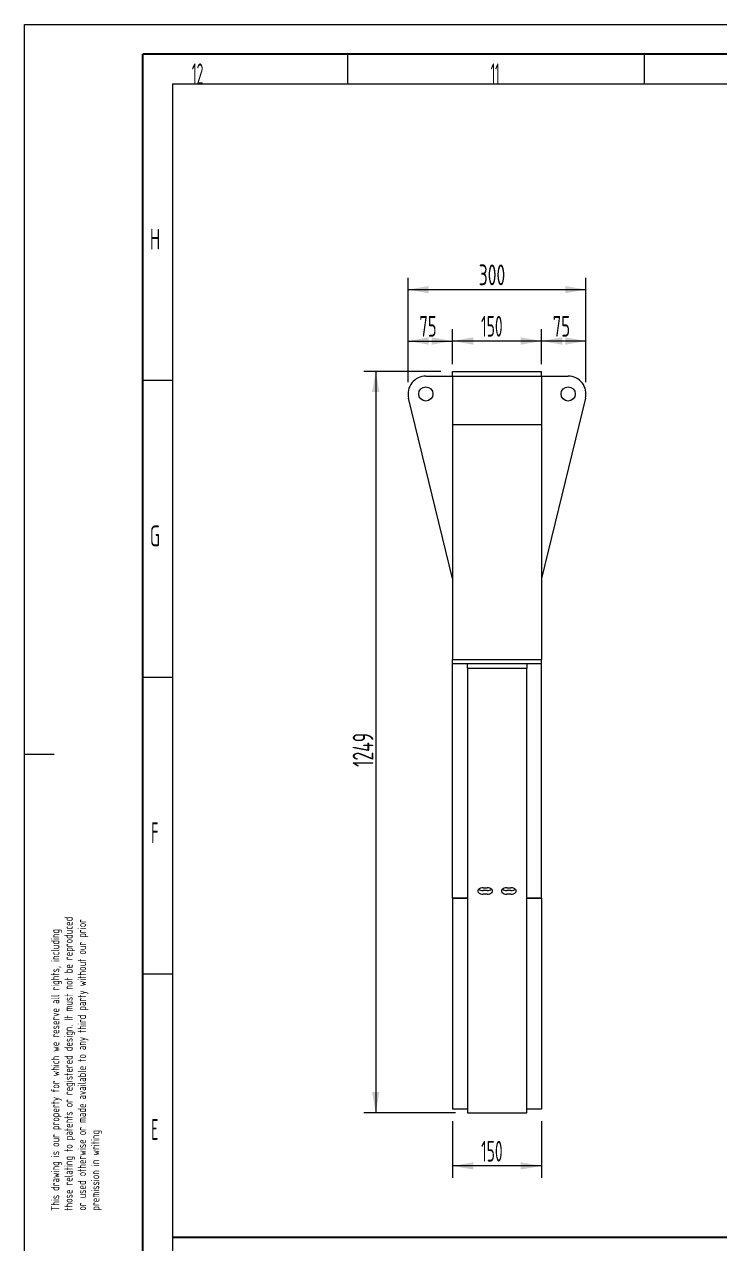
# Model space of a CAD drawing. Header units: millimetres. Extents: x 0 to 594, y 0 to 420.
# Drawn here: x 0 to 117.2, y 214.6 to 420 of the extents above; entities that cross this region are included whole.
import ezdxf

# ---------------------------------------------------------------- set-up
doc = ezdxf.new("R2010")
doc.units = ezdxf.units.MM
for name, color, linetype, true_color in [('1', 7, 'Continuous', 0xffffff), ('104', 7, 'Continuous', 0xffffff), ('105', 7, 'Continuous', 0xffffff), ('106', 7, 'Continuous', 0xffffff), ('107', 7, 'Continuous', 0xffffff), ('108', 7, 'Continuous', 0xffffff), ('109', 7, 'Continuous', 0xffffff), ('110', 7, 'Continuous', 0xffffff), ('114', 7, 'Continuous', 0xffffff)]:
    doc.layers.add(name, color=color, linetype=linetype, true_color=true_color)
doc.styles.add('iso-1', font='isocp.shx')
doc.dimstyles.get("Standard").update_dxf_attribs({"dimtxt": 0.18, "dimasz": 0.18, "dimexe": 0.18, "dimexo": 0.0625, "dimgap": 0.09, "dimtad": 0, "dimtih": 1, "dimtoh": 1, "dimdec": 4, "dimzin": 0, "dimdsep": 46, "dimtxsty": 'Standard', "dimcen": 0.09, "dimadec": 0, "dimazin": 0, "dimtfac": 1, "dimtdec": 4, "dimtofl": 0, "dimtmove": 0, "dimatfit": 3, "dimfxl": 1, "dimtolj": 1, "dimtzin": 0, "dimarcsym": 0})

# ---------------------------------------------------------------- blocks, each defined once
blk = doc.blocks.new('_U1')
at = {"layer": '1', "color": 3, "lineweight": 13}
for p, q in [((72.19, 362.75), (72.19, 368.66)), ((87.19, 362.75), (87.19, 368.66)), ((87.19, 366.66), (72.19, 366.66))]:
    blk.add_line(p, q, dxfattribs=at)
at = {"layer": '1', "color": 3, "lineweight": 25}
for points in [[(72.19, 366.66), (75.69, 367.28), (75.69, 366.04)], [(87.19, 366.66), (83.69, 366.04), (83.69, 367.28)]]:
    blk.add_solid(points, dxfattribs=at)
at = {"layer": '1', "color": 2, "linetype": 'Continuous', "lineweight": 18, "insert": (77, 367.39), "char_height": 3.5, "attachment_point": 7, "line_spacing_factor": 0.963855, "style": 'iso-1'}
blk.add_mtext('\\W0.6044;150', dxfattribs=at)
blk = doc.blocks.new('_U2')
at = {"layer": '1', "color": 3, "lineweight": 13}
for p, q in [((64.69, 359.75), (64.69, 368.66)), ((72.19, 362.75), (72.19, 368.66)), ((64.69, 366.66), (72.19, 366.66))]:
    blk.add_line(p, q, dxfattribs=at)
at = {"layer": '1', "color": 3, "lineweight": 25}
for points in [[(64.69, 366.66), (68.19, 367.28), (68.19, 366.04)], [(72.19, 366.66), (68.69, 366.04), (68.69, 367.28)]]:
    blk.add_solid(points, dxfattribs=at)
at = {"layer": '1', "color": 2, "linetype": 'Continuous', "lineweight": 18, "insert": (66.6, 367.39), "char_height": 3.5, "attachment_point": 7, "line_spacing_factor": 0.963855, "style": 'iso-1'}
blk.add_mtext('\\W0.6474;75', dxfattribs=at)
blk = doc.blocks.new('_U21')
at = {"layer": '1', "color": 3, "lineweight": 13}
for p, q in [((72.19, 235.26), (72.19, 225.69)), ((87.19, 235.26), (87.19, 225.69)), ((87.19, 227.69), (72.19, 227.69))]:
    blk.add_line(p, q, dxfattribs=at)
at = {"layer": '1', "color": 3, "lineweight": 25}
for points in [[(72.19, 227.69), (75.69, 228.31), (75.69, 227.08)], [(87.19, 227.69), (83.69, 227.08), (83.69, 228.31)]]:
    blk.add_solid(points, dxfattribs=at)
at = {"layer": '1', "color": 2, "linetype": 'Continuous', "lineweight": 18, "insert": (77, 228.42), "char_height": 3.5, "attachment_point": 7, "line_spacing_factor": 0.963855, "style": 'iso-1'}
blk.add_mtext('\\W0.6044;150', dxfattribs=at)
blk = doc.blocks.new('_U31')
at = {"layer": '1', "color": 3, "lineweight": 13}
for p, q in [((87.19, 362.75), (87.19, 368.66)), ((94.69, 359.75), (94.69, 368.66)), ((94.69, 366.66), (87.19, 366.66))]:
    blk.add_line(p, q, dxfattribs=at)
at = {"layer": '1', "color": 3, "lineweight": 25}
for points in [[(87.19, 366.66), (90.69, 367.28), (90.69, 366.04)], [(94.69, 366.66), (91.19, 366.04), (91.19, 367.28)]]:
    blk.add_solid(points, dxfattribs=at)
at = {"layer": '1', "color": 2, "linetype": 'Continuous', "lineweight": 18, "insert": (89.1, 367.39), "char_height": 3.5, "attachment_point": 7, "line_spacing_factor": 0.963855, "style": 'iso-1'}
blk.add_mtext('\\W0.6474;75', dxfattribs=at)
blk = doc.blocks.new('_U44')
at = {"layer": '1', "color": 3, "lineweight": 13}
for p, q in [((70.19, 361.55), (57.25, 361.55)), ((59.25, 361.55), (59.25, 236.62)), ((72.69, 236.62), (57.25, 236.62))]:
    blk.add_line(p, q, dxfattribs=at)
at = {"layer": '1', "color": 3, "lineweight": 25}
for points in [[(59.25, 361.55), (59.86, 358.05), (58.63, 358.05)], [(59.25, 236.62), (58.63, 240.12), (59.86, 240.12)]]:
    blk.add_solid(points, dxfattribs=at)
at = {"layer": '1', "color": 2, "linetype": 'Continuous', "lineweight": 18, "insert": (58.86, 294.92), "char_height": 3.5, "attachment_point": 7, "rotation": 90, "line_spacing_factor": 0.963855, "style": 'iso-1'}
blk.add_mtext('\\W0.6822;1249', dxfattribs=at)
blk = doc.blocks.new('_U60')
at = {"layer": '1', "color": 3, "lineweight": 13}
for p, q in [((64.69, 359.75), (64.69, 377.32)), ((94.69, 359.75), (94.69, 377.32)), ((64.69, 375.32), (94.69, 375.32))]:
    blk.add_line(p, q, dxfattribs=at)
at = {"layer": '1', "color": 3, "lineweight": 25}
for points in [[(64.69, 375.32), (68.19, 375.93), (68.19, 374.7)], [(94.69, 375.32), (91.19, 374.7), (91.19, 375.93)]]:
    blk.add_solid(points, dxfattribs=at)
at = {"layer": '1', "color": 2, "linetype": 'Continuous', "lineweight": 18, "insert": (76.61, 376.05), "char_height": 3.5, "attachment_point": 7, "line_spacing_factor": 0.963855, "style": 'iso-1'}
blk.add_mtext('\\W0.6850;300', dxfattribs=at)

msp = doc.modelspace()

# ---------------------------------------------------------------- linework, layer by layer
at = {"layer": '1', "color": 4, "linetype": 'Continuous', "lineweight": 18}
for p, q in [((0, 420), (594, 420)), ((0, 0), (0, 420)), ((5, 297), (0, 297))]:
    msp.add_line(p, q, dxfattribs=at)
at = {"layer": '1', "color": 4, "linetype": 'Continuous', "lineweight": 25}
for p, q in [((20, 5), (20, 415)), ((589, 415), (20, 415)), ((25, 215.7), (584, 215.7))]:
    msp.add_line(p, q, dxfattribs=at)
at = {"layer": '1', "color": 1, "linetype": 'Continuous', "lineweight": 13}
for p, q in [((54.5, 415), (54.5, 410)), ((104.5, 415), (104.5, 410)), ((25, 410), (25, 10)), ((25, 410), (584, 410)), ((25, 360), (20, 360)), ((25, 310), (20, 310)), ((25, 260), (20, 260))]:
    msp.add_line(p, q, dxfattribs=at)
at = {"layer": '104', "color": 7, "linetype": 'Continuous', "lineweight": 18}
for p, q in [((74.69, 312.35), (84.69, 312.35)), ((74.69, 311.55), (74.69, 312.35)), ((84.69, 312.35), (84.69, 311.55)), ((74.69, 311.55), (84.69, 311.55))]:
    msp.add_line(p, q, dxfattribs=at)
at = {"layer": '105', "color": 7, "linetype": 'Continuous', "lineweight": 18}
for p, q in [((72.19, 360.75), (72.19, 361.55)), ((72.19, 361.55), (87.19, 361.55)), ((87.19, 360.75), (87.19, 361.55))]:
    msp.add_line(p, q, dxfattribs=at)
at = {"layer": '106', "color": 7, "linetype": 'Continuous', "lineweight": 18}
for p, q in [((74.69, 311.55), (74.69, 236.62)), ((84.69, 236.62), (84.69, 311.55)), ((77.34, 274.54), (78.04, 274.54)), ((78.04, 274.09), (77.34, 274.09)), ((78.04, 273.45), (77.34, 273.45)), ((81.34, 274.54), (82.04, 274.54)), ((82.04, 274.09), (81.34, 274.09)), ((82.04, 273.45), (81.34, 273.45)), ((74.69, 236.62), (84.69, 236.62))]:
    msp.add_line(p, q, dxfattribs=at)
for centre, start_param, end_param in [((77.34, 274), 4.712389, 7.853982), ((77.34, 274.64), 0.630773, 1.570796), ((78.04, 274), 1.570796, 4.712389), ((78.04, 274.64), 1.570796, 2.51082), ((81.34, 274), 4.712389, 7.853982), ((81.34, 274.64), 0.630773, 1.570796), ((82.04, 274), 1.570796, 4.712389), ((82.04, 274.64), 1.570796, 2.51082)]:
    msp.add_ellipse(centre, major_axis=(-0.9, 0), ratio=0.601815, start_param=start_param, end_param=end_param, dxfattribs=at)
at = {"layer": '107', "color": 7, "linetype": 'Continuous', "lineweight": 18}
for p, q in [((72.19, 272.82), (72.19, 312.35)), ((87.19, 272.82), (87.19, 312.35)), ((72.19, 272.82), (74.69, 272.82)), ((84.69, 272.82), (87.19, 272.82))]:
    msp.add_line(p, q, dxfattribs=at)
at = {"layer": '108', "color": 7, "linetype": 'Continuous', "lineweight": 18}
for p, q in [((74.69, 272.82), (72.19, 272.82)), ((72.19, 272.82), (72.19, 237.26)), ((87.19, 272.82), (84.69, 272.82)), ((87.19, 272.82), (87.19, 237.26)), ((74.69, 237.26), (72.19, 237.26)), ((87.19, 237.26), (84.69, 237.26))]:
    msp.add_line(p, q, dxfattribs=at)
at = {"layer": '109', "color": 7, "linetype": 'Continuous', "lineweight": 18}
for p, q in [((72.19, 352.59), (87.19, 352.59)), ((72.19, 352.59), (72.19, 312.99)), ((87.19, 352.59), (87.19, 312.99)), ((72.19, 312.35), (72.19, 312.99)), ((72.19, 312.99), (87.19, 312.99)), ((72.19, 312.35), (74.69, 312.35)), ((84.69, 312.35), (87.19, 312.35)), ((87.19, 312.35), (87.19, 312.99))]:
    msp.add_line(p, q, dxfattribs=at)
at = {"layer": '110', "color": 7, "linetype": 'Continuous', "lineweight": 18}
for p, q in [((72.19, 360.75), (87.19, 360.75)), ((72.19, 360.75), (72.19, 352.59)), ((87.19, 360.75), (87.19, 352.59))]:
    msp.add_line(p, q, dxfattribs=at)
at = {"layer": '114', "color": 7, "linetype": 'Continuous', "lineweight": 18}
for p, q in [((67.69, 360.75), (72.19, 360.75)), ((87.19, 360.75), (91.69, 360.75)), ((72.19, 326.68), (64.77, 357.04)), ((94.6, 357.04), (87.19, 326.68))]:
    msp.add_line(p, q, dxfattribs=at)
for centre in [(67.69, 357.75), (91.69, 357.75)]:
    msp.add_circle(centre, 1.2, dxfattribs=at)
for centre, start, end in [((67.69, 357.75), 90, 193.7248), ((91.69, 357.75), 346.2752, 90)]:
    msp.add_arc(centre, 3, start, end, dxfattribs=at)

# ---------------------------------------------------------------- texts
at = {"layer": '1', "color": 1, "linetype": 'Continuous', "lineweight": 13, "char_height": 3.5, "attachment_point": 7, "line_spacing_factor": 0.963855, "style": 'iso-1'}
for s, insert in [('\\W0.5232;12', (28.23, 409.93)), ('\\W0.4763;11', (78.62, 409.93)), ('\\W0.6380;H', (21.17, 382.07)), ('\\W0.6380;G', (21.17, 332.07)), ('\\W0.5404;F', (21.37, 282.07)), ('\\W0.5404;E', (21.37, 232.07))]:
    msp.add_mtext(s, dxfattribs=dict(at, insert=insert))
at = {"layer": '1', "color": 1, "linetype": 'Continuous', "lineweight": 13, "insert": (13.06, 220.15), "char_height": 1.4, "attachment_point": 7, "rotation": 90, "line_spacing_factor": 0.963855, "style": 'iso-1'}
msp.add_mtext('\\W0.8412;This drawing is our property for which we reserve all rights, including\\Pthose relating to patents or registered design. It must not be reproduced\\Por used otherwise or made available to any third party without our prior\\Ppremission in writing', dxfattribs=at)

# ---------------------------------------------------------------- dimensions: what is measured, and where the dimension line sits
at = {"layer": '1', "color": 2, "linetype": 'Continuous', "lineweight": 18}
for base, p1, p2, text, override, picture, middle in [((94.69, 375.32), (64.69, 357.75), (94.69, 357.75), '\\C2;300', {"dimtxt": 3.5, "dimasz": 3.5, "dimexe": 2, "dimexo": 2, "dimgap": 1.75, "dimtad": 1, "dimtih": 1, "dimtoh": 0, "dimdec": 1, "dimlfac": 1, "dimzin": 8, "dimdsep": 44, "dimlunit": 2, "dimpost": '', "dimtxsty": 'iso-1', "dimsah": 1, "dimse1": 0, "dimse2": 0, "dimsd1": 0, "dimsd2": 0, "dimclrd": 3, "dimclre": 3, "dimclrt": 2, "dimtol": 0, "dimtm": -0.1, "dimtfac": 0.714286, "dimtdec": 2, "dimtofl": 1, "dimtmove": 0, "dimtzin": 8, "dimlwd": 13, "dimlwe": 13}, '_U60', (79.69, 375.32)), ((64.69, 366.66), (72.19, 359.95), (64.69, 357.75), '\\C2;75', {"dimtxt": 3.5, "dimasz": 3.5, "dimexe": 2, "dimexo": 2, "dimgap": 1.75, "dimtad": 1, "dimtih": 0, "dimtoh": 0, "dimdec": 1, "dimlfac": 1, "dimzin": 8, "dimdsep": 44, "dimlunit": 2, "dimpost": '', "dimtxsty": 'iso-1', "dimsah": 1, "dimse1": 0, "dimse2": 0, "dimsd1": 0, "dimsd2": 0, "dimclrd": 3, "dimclre": 3, "dimclrt": 2, "dimtol": 0, "dimtm": -0.1, "dimtfac": 0.714286, "dimtdec": 2, "dimtofl": 1, "dimtmove": 0, "dimtzin": 8, "dimlwd": 13, "dimlwe": 13}, '_U2', (68.44, 366.66))]:
    dim = msp.add_linear_dim(base=base, p1=p1, p2=p2, text=text, dimstyle='Standard', override=override, dxfattribs=at)
    dim.commit()
    dim.dimension.update_dxf_attribs({"geometry": picture, "text_midpoint": middle, "dimtype": 160})
for base, p1, p2, angle, text, override, picture, middle in [((87.19, 366.66), (72.19, 358.5), (87.19, 360.75), 180, '\\C2;150', {"dimtxt": 3.5, "dimasz": 3.5, "dimexe": 2, "dimexo": 2, "dimgap": 1.75, "dimtad": 1, "dimtih": 0, "dimtoh": 0, "dimdec": 1, "dimlfac": 1, "dimzin": 8, "dimdsep": 44, "dimlunit": 2, "dimpost": '', "dimtxsty": 'iso-1', "dimsah": 1, "dimse1": 0, "dimse2": 0, "dimsd1": 0, "dimsd2": 0, "dimclrd": 3, "dimclre": 3, "dimclrt": 2, "dimtol": 0, "dimtm": -0.1, "dimtfac": 0.714286, "dimtdec": 2, "dimtofl": 1, "dimtmove": 0, "dimtzin": 8, "dimlwd": 13, "dimlwe": 13}, '_U1', (79.69, 366.66)), ((94.69, 366.66), (87.19, 360.26), (94.69, 357.75), 180, '\\C2;75', {"dimtxt": 3.5, "dimasz": 3.5, "dimexe": 2, "dimexo": 2, "dimgap": 1.75, "dimtad": 1, "dimtih": 0, "dimtoh": 0, "dimdec": 1, "dimlfac": 1, "dimzin": 8, "dimdsep": 44, "dimlunit": 2, "dimpost": '', "dimtxsty": 'iso-1', "dimsah": 1, "dimse1": 0, "dimse2": 0, "dimsd1": 0, "dimsd2": 0, "dimclrd": 3, "dimclre": 3, "dimclrt": 2, "dimtol": 0, "dimtm": -0.1, "dimtfac": 0.714286, "dimtdec": 2, "dimtofl": 1, "dimtmove": 0, "dimtzin": 8, "dimlwd": 13, "dimlwe": 13}, '_U31', (90.94, 366.66)), ((59.25, 236.62), (72.19, 361.55), (74.69, 236.62), 90, '\\C2;1249', {"dimtxt": 3.5, "dimasz": 3.5, "dimexe": 2, "dimexo": 2, "dimgap": 1.75, "dimtad": 1, "dimtih": 0, "dimtoh": 0, "dimdec": 0, "dimlfac": 1, "dimzin": 8, "dimdsep": 44, "dimlunit": 2, "dimpost": '', "dimtxsty": 'iso-1', "dimsah": 1, "dimse1": 0, "dimse2": 0, "dimsd1": 0, "dimsd2": 0, "dimclrd": 3, "dimclre": 3, "dimclrt": 2, "dimtol": 0, "dimtm": -0.1, "dimtfac": 0.714286, "dimtdec": 2, "dimtofl": 1, "dimtmove": 0, "dimtzin": 8, "dimlwd": 13, "dimlwe": 13}, '_U44', (59.25, 299.09)), ((87.19, 227.69), (72.19, 239.66), (87.19, 237.26), 180, '\\C2;150', {"dimtxt": 3.5, "dimasz": 3.5, "dimexe": 2, "dimexo": 2, "dimgap": 1.75, "dimtad": 1, "dimtih": 0, "dimtoh": 0, "dimdec": 0, "dimlfac": 1, "dimzin": 8, "dimdsep": 44, "dimlunit": 2, "dimpost": '', "dimtxsty": 'iso-1', "dimsah": 1, "dimse1": 0, "dimse2": 0, "dimsd1": 0, "dimsd2": 0, "dimclrd": 3, "dimclre": 3, "dimclrt": 2, "dimtol": 0, "dimtm": -0.1, "dimtfac": 0.714286, "dimtdec": 2, "dimtofl": 1, "dimtmove": 0, "dimtzin": 8, "dimlwd": 13, "dimlwe": 13}, '_U21', (79.69, 227.69))]:
    dim = msp.add_linear_dim(base=base, p1=p1, p2=p2, angle=angle, text=text, dimstyle='Standard', override=override, dxfattribs=at)
    dim.commit()
    dim.dimension.update_dxf_attribs({"geometry": picture, "text_midpoint": middle, "dimtype": 160})

doc.saveas('drawing.dxf')
